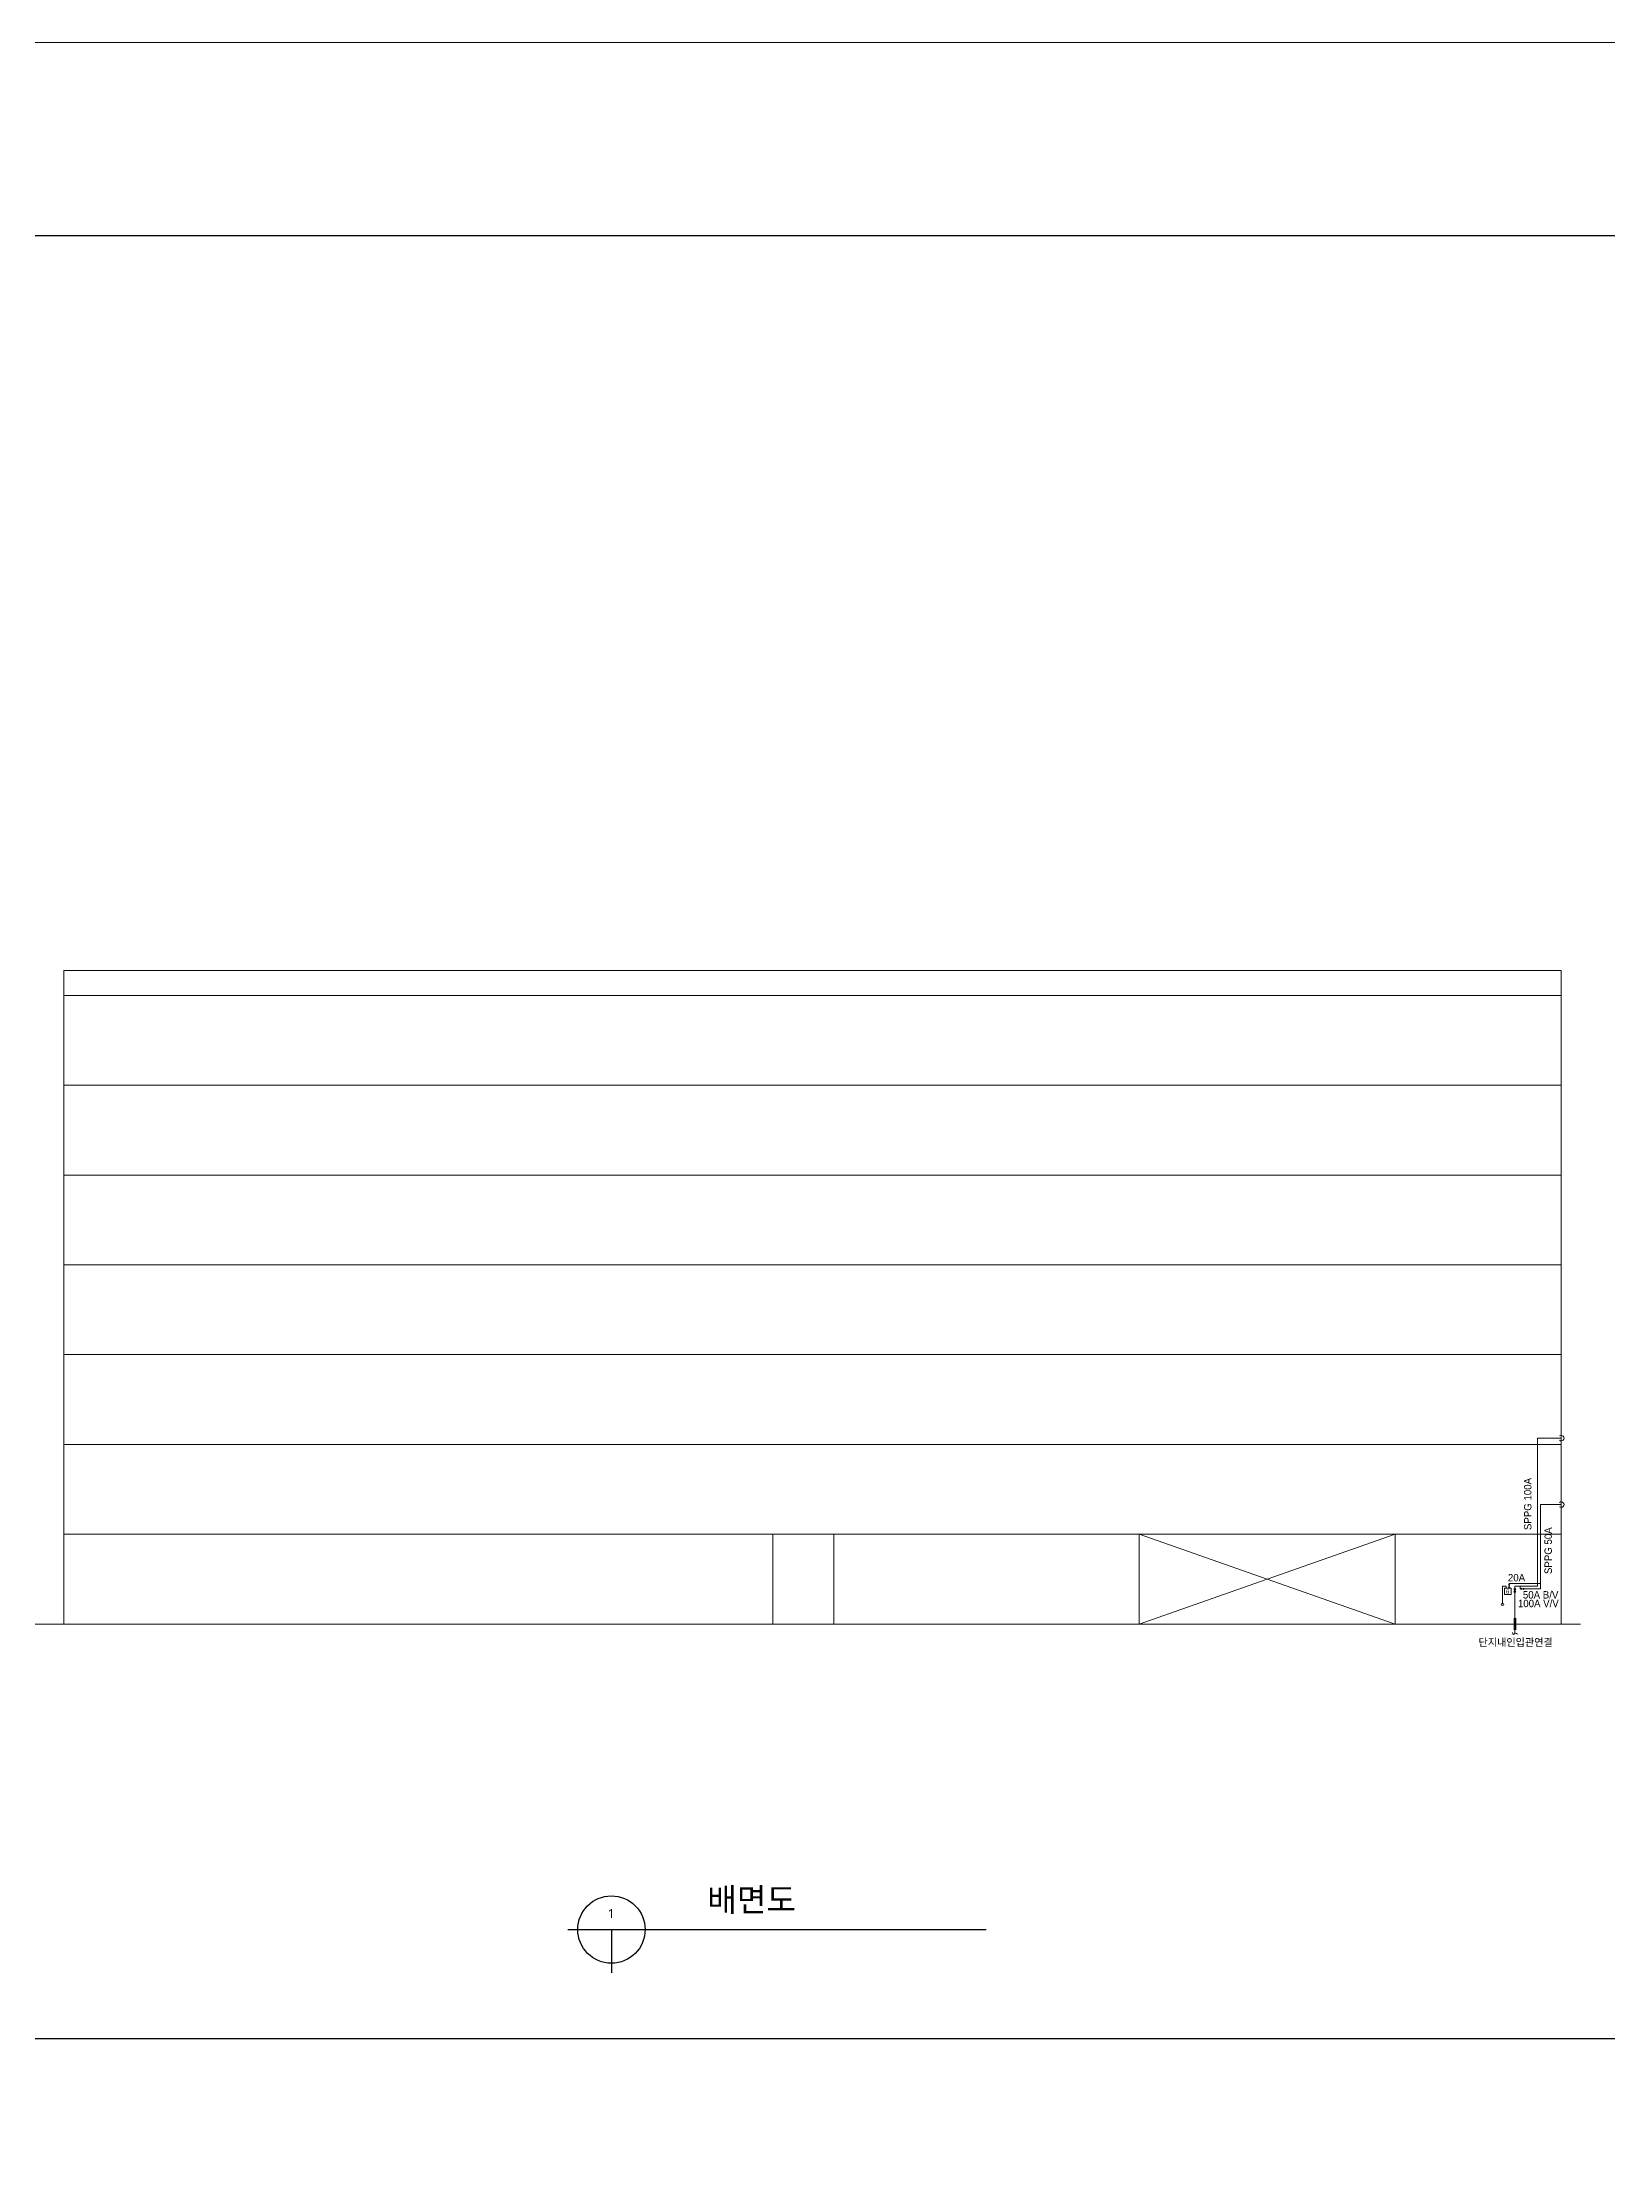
# Model space of a CAD drawing. Header units: millimetres. Extents: x 16332047 to 33387680, y -14835522 to -7015081.
# Drawn here: x 16596466 to 16666174, y -7435258 to -7340504 of the extents above; entities that cross this region are included whole.
import ezdxf

# ---------------------------------------------------------------- set-up
doc = ezdxf.new("R2010")
doc.units = ezdxf.units.MM
doc.header["$LTSCALE"] = 300
doc.header["$MEASUREMENT"] = 0
for name, color, linetype in [('3', 3, 'CONTINUOUS'), ('A-HAT', 5, 'CONTINUOUS'), ('LINE', 2, 'CONTINUOUS'), ('TITLE', 1, 'CONTINUOUS')]:
    doc.layers.add(name, color=color, linetype=linetype)
doc.styles.add('GHD', font='')
doc.styles.add('맑은 고딕', font='malgun.ttf')
doc.styles.get('GHD').set_extended_font_data('Dotum')

msp = doc.modelspace()

# ---------------------------------------------------------------- hatches: boundary and pattern name
at = {"layer": 'A-HAT', "lineweight": 18}
h = msp.add_hatch(color=7, dxfattribs=at)
h.dxf.hatch_style = 1
h.paths.add_polyline_path([(16662024, -7411146), (16662077, -7411146), (16662077, -7410958), (16662024, -7410958)])

# ---------------------------------------------------------------- linework, layer by layer
at = {"layer": '3', "color": 0, "linetype": 'Continuous'}
for p, q in [((16591759, -7349096), (16705637, -7349096)), ((16591759, -7429418), (16705637, -7429418))]:
    msp.add_line(p, q, dxfattribs=at)
at = {"layer": 'A-HAT', "color": 7, "lineweight": 5}
for p, q in [((16597417, -7410958), (16597417, -7381850)), ((16664117, -7381850), (16597417, -7381850)), ((16664117, -7410958), (16664117, -7381850)), ((16664117, -7382958), (16597417, -7382958)), ((16664117, -7386958), (16597417, -7386958)), ((16664117, -7390958), (16597417, -7390958)), ((16664117, -7394958), (16597417, -7394958)), ((16664117, -7398958), (16597417, -7398958)), ((16664117, -7402958), (16597417, -7402958)), ((16664117, -7406958), (16597417, -7406958)), ((16629003, -7410958), (16629003, -7406958)), ((16631713, -7410958), (16631713, -7406958)), ((16645314, -7410958), (16645314, -7406958)), ((16656717, -7406958), (16645314, -7410958)), ((16656717, -7410958), (16645314, -7406958)), ((16656717, -7410958), (16656717, -7406958)), ((16597417, -7410958), (16594548, -7410958)), ((16597417, -7410958), (16597417, -7410718)), ((16597417, -7410958), (16664968, -7410958)), ((16645314, -7410958), (16645314, -7410718)), ((16656717, -7410958), (16656717, -7410796)), ((16662012, -7411214), (16662012, -7410698)), ((16662089, -7411214), (16662089, -7410698)), ((16664117, -7410958), (16664117, -7410718))]:
    msp.add_line(p, q, dxfattribs=at)
at = {"layer": 'A-HAT', "color": 7, "lineweight": 18}
for p, q in [((16663051, -7409276), (16663051, -7402679)), ((16664117, -7402679), (16663051, -7402679)), ((16663195, -7409394), (16663195, -7405634)), ((16664117, -7405636), (16663195, -7405636)), ((16661660, -7409272), (16661501, -7409272)), ((16661501, -7410080), (16661501, -7409272)), ((16661660, -7409368), (16661660, -7409272)), ((16661826, -7409325), (16661764, -7409219)), ((16661826, -7409219), (16661764, -7409325)), ((16663195, -7409151), (16661795, -7409151)), ((16661795, -7409219), (16661795, -7409151)), ((16661795, -7409368), (16661795, -7409325)), ((16662009, -7409542), (16662093, -7409396)), ((16662093, -7409542), (16662009, -7409396)), ((16663051, -7409276), (16662051, -7409276)), ((16662051, -7409276), (16662051, -7409396)), ((16662051, -7409542), (16662051, -7411391)), ((16662290, -7409276), (16662290, -7409394)), ((16662328, -7409394), (16662290, -7409394)), ((16662445, -7409428), (16662328, -7409360)), ((16662445, -7409360), (16662328, -7409428)), ((16663195, -7409394), (16662445, -7409394)), ((16662033, -7410958), (16662068, -7410958))]:
    msp.add_line(p, q, dxfattribs=at)
at = {"layer": 'A-HAT', "color": 4, "lineweight": 5}
msp.add_lwpolyline([(16332047, -7340504), (17225106, -7340504), (17225106, -7536127), (16332047, -7536127)], close=True, dxfattribs=at)
at = {"layer": 'A-HAT', "color": 7, "lineweight": 18}
for points in [[(16661583, -7409368), (16661882, -7409368), (16661882, -7409642), (16661583, -7409642)], [(16662077, -7410770), (16662024, -7410770), (16662024, -7411146), (16662077, -7411146)]]:
    msp.add_lwpolyline(points, close=True, dxfattribs=at)
for points in [[(16661764, -7409219), (16661826, -7409219)], [(16661826, -7409325), (16661764, -7409325)], [(16662009, -7409396), (16662093, -7409396)], [(16662093, -7409542), (16662009, -7409542)], [(16662328, -7409428), (16662328, -7409360)], [(16662445, -7409360), (16662445, -7409428)]]:
    msp.add_lwpolyline(points, dxfattribs=at)
for centre, radius, start, end in [((16664117, -7402679), 122, 232.41563, 127.58437), ((16664117, -7405636), 122, 232.41563, 127.58437), ((16661501, -7410080), 61.1, 142.41563, 37.58437)]:
    msp.add_arc(centre, radius, start, end, dxfattribs=at)
msp.add_spline([(16661939, -7411335), (16661992, -7411427), (16662089, -7411372), (16662167, -7411417)], degree=3, dxfattribs=at)
at = {"layer": 'LINE', "color": 7}
for p, q in [((16619872, -7424570), (16638500, -7424570)), ((16621807, -7424570), (16621807, -7426505))]:
    msp.add_line(p, q, dxfattribs=at)
msp.add_circle((16621807, -7424570), 1500, dxfattribs=at)

# ---------------------------------------------------------------- texts
at = {"layer": '3', "color": 7, "lineweight": 9, "style": 'GHD'}
for s, p in [('SPPG 100A', (16662788, -7406774)), ('SPPG 50A', (16663698, -7408734))]:
    msp.add_text(s, height=329.2, rotation=90, dxfattribs=at).set_placement(p)
for s, height, p in [('20A', 329.2, (16661740, -7409057)), ('6', 188, (16661654, -7409604)), ('50A B/V', 329.2, (16662408, -7409824)), ('100A V/V', 329.2, (16662186, -7410209)), ('단지내인입관연결', 329.2, (16660432, -7411937))]:
    msp.add_text(s, height=height, dxfattribs=at).set_placement(p)
at = {"layer": 'TITLE', "color": 7, "style": '맑은 고딕'}
for s, height, p in [('배면도', 1050, (16626078, -7423765)), ('1', 400, (16621649, -7424056))]:
    msp.add_text(s, height=height, dxfattribs=at).set_placement(p)

doc.saveas('drawing.dxf')
